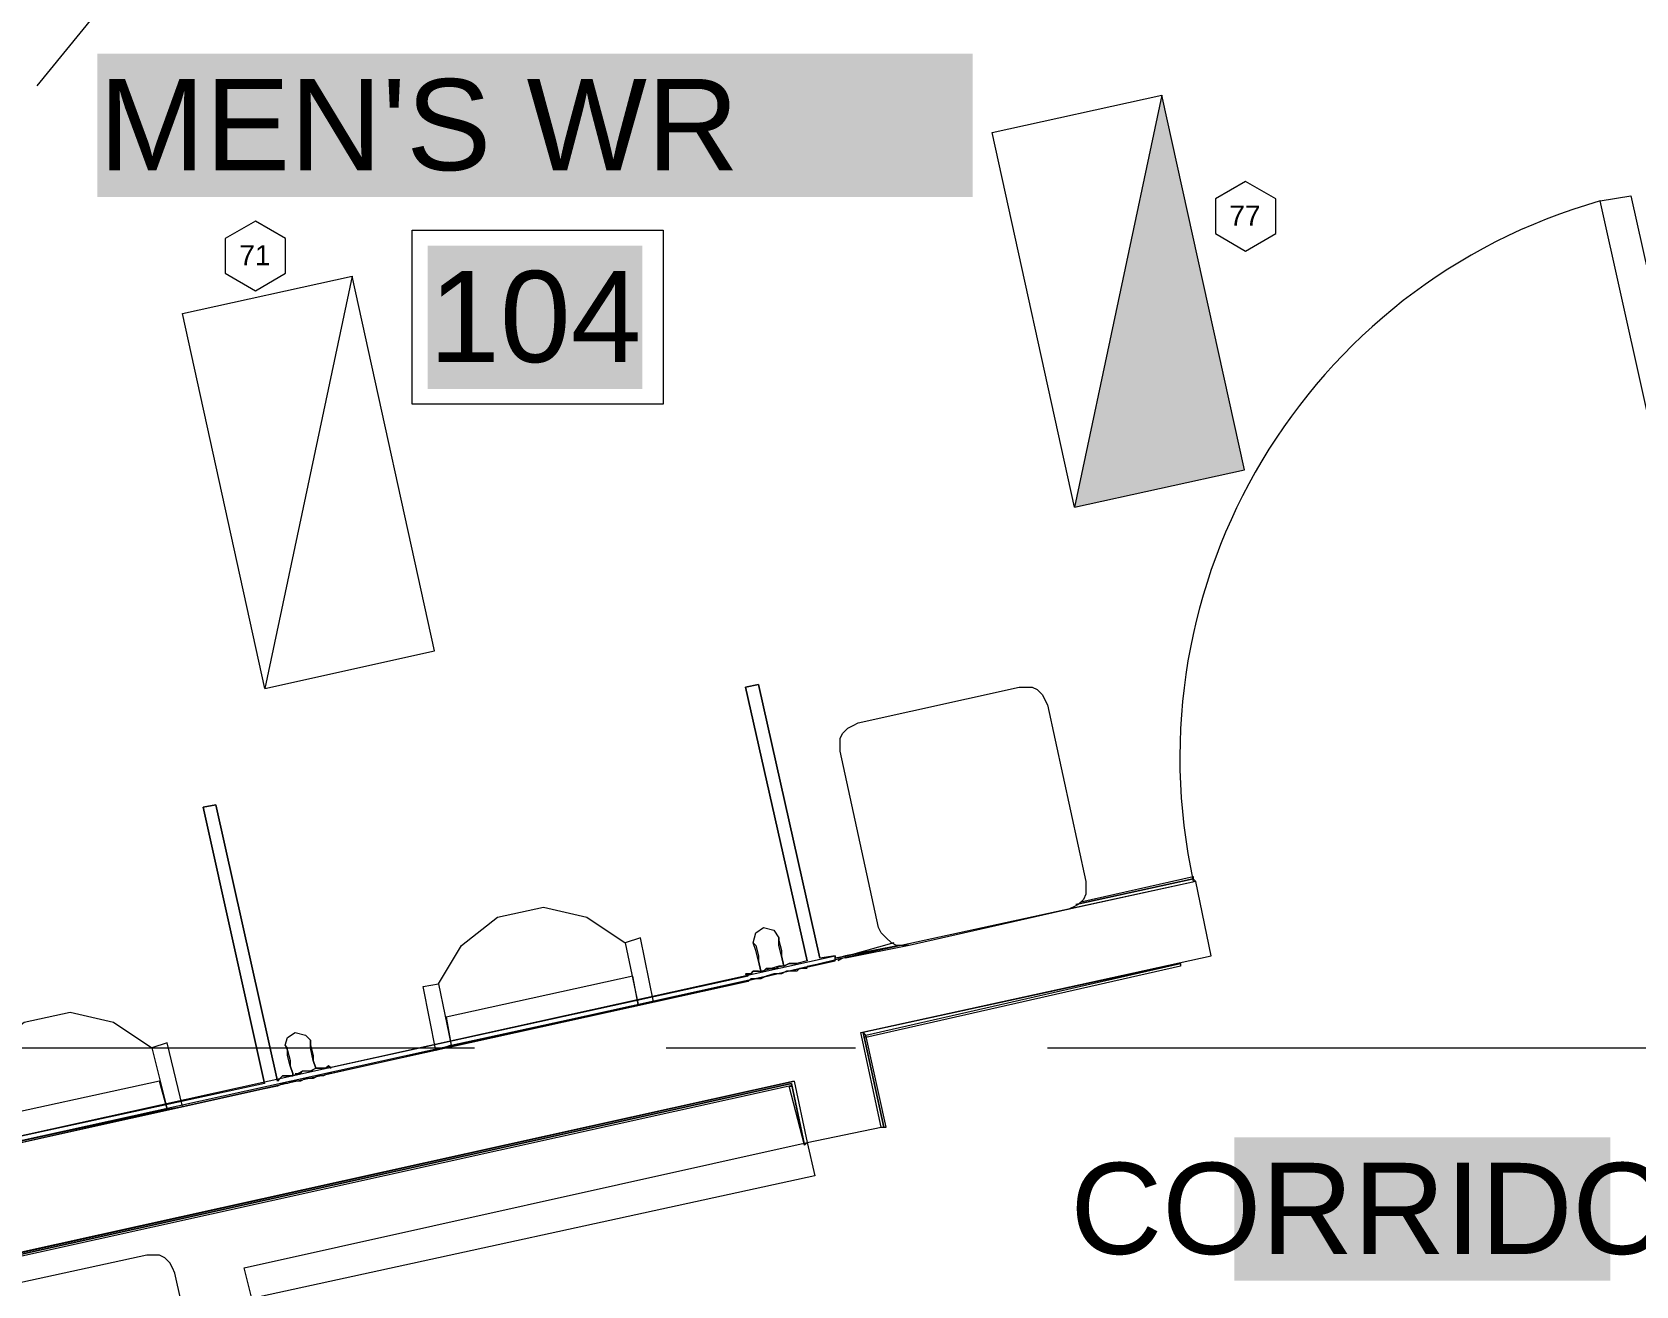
# Model space of a CAD drawing. Header units: inches. Extents: x 0.9 to 36.3, y 0.7 to 23.3.
# Drawn here: x 24.894 to 25.939, y 12.284 to 13.101 of the extents above; entities that cross this region are included whole.
import ezdxf

# ---------------------------------------------------------------- set-up
doc = ezdxf.new("R2010")
doc.units = ezdxf.units.IN
for name, color, linetype, lineweight, true_color in [('Blocks', 7, 'Continuous', 5, 0x9a9c7f), ('Boarder for name', 7, 'Continuous', 5, 0x777777), ('Doors', 7, 'Continuous', 5, 0xf2db9c), ('Lights', 7, 'Continuous', 5, 0xff0a0a), ('Numbering Lights', 1, 'Continuous', 0, 0xff0000), ('PDF_Geometry', 7, 'Continuous', 9, 0x777777)]:
    doc.layers.add(name, color=color, linetype=linetype, lineweight=lineweight, true_color=true_color)
doc.layers.add('PDF_Solid Fills', color=7, linetype='Continuous', true_color=0xffffff)
doc.layers.add('PDF_Text', color=7, linetype='Continuous')
doc.styles.add('PDF Arial', font='arial.ttf')
doc.styles.get("Standard").update_dxf_attribs({"font": 'arial.ttf'})

msp = doc.modelspace()

# ---------------------------------------------------------------- hatches: boundary and pattern name
at = {"layer": 'Lights', "linetype": 'ByBlock', "ltscale": 0.001, "transparency": 33554559}
h = msp.add_hatch(color=256, dxfattribs=at)
h.paths.add_polyline_path([(25.6302, 13.0601), (25.5733, 12.7916), (25.6839, 12.8159)])
h.paths.add_polyline_path([(24.7766, 12.5439), (24.7933, 12.5439), (24.7933, 12.5636), (24.7766, 12.5636)], flags=9)
h.paths.add_polyline_path([(25.6709, 12.9718), (25.6977, 12.9718), (25.6977, 12.9912), (25.6709, 12.9912)], flags=9)
h.paths.add_polyline_path([(25.0259, 12.9459), (25.0528, 12.9459), (25.0528, 12.9656), (25.0259, 12.9656)], flags=9)
h.paths.add_polyline_path([(25.0996, 13.5758), (25.1265, 13.5758), (25.1265, 13.5955), (25.0996, 13.5955)], flags=9)
h.paths.add_polyline_path([(24.8121, 13.5091), (24.8391, 13.5091), (24.8391, 13.5291), (24.8121, 13.5291)], flags=9)
h.paths.add_polyline_path([(24.7146, 12.769), (24.7415, 12.769), (24.7415, 12.7887), (24.7146, 12.7887)], flags=9)

# ---------------------------------------------------------------- linework, layer by layer
at = {"layer": 'Blocks', "linetype": 'ByBlock'}
for points in [[(25.4323, 12.6512), (25.5373, 12.6745), (25.5406, 12.6745), (25.5456, 12.6745), (25.549, 12.6728), (25.5523, 12.6695), (25.554, 12.6662), (25.5556, 12.6628), (25.5806, 12.5478), (25.5806, 12.5445), (25.5806, 12.5395), (25.579, 12.5362), (25.5756, 12.5328), (25.5723, 12.5312), (25.569, 12.5295), (25.4656, 12.5062), (25.4606, 12.5062), (25.4573, 12.5062), (25.454, 12.5078), (25.4506, 12.5112), (25.4473, 12.5145), (25.4456, 12.5178), (25.4206, 12.6328), (25.4206, 12.6362), (25.4206, 12.6412), (25.4223, 12.6445), (25.4256, 12.6478), (25.429, 12.6495)], [(25.299, 12.4695), (25.2906, 12.5112), (25.2806, 12.5078), (25.289, 12.4678)], [(25.289, 12.4678), (25.2856, 12.4862), (25.164, 12.4595), (25.1673, 12.4412)], [(25.1573, 12.4378), (25.149, 12.4795), (25.159, 12.4812), (25.1673, 12.4412)], [(24.9823, 12.3995), (24.9773, 12.4178), (24.8557, 12.3912), (24.859, 12.3728)]]:
    msp.add_lwpolyline(points, close=True, dxfattribs=at)
for points in [[(25.159, 12.4812), (25.174, 12.5062), (25.1973, 12.5245), (25.2273, 12.5312), (25.2556, 12.5245), (25.2806, 12.5078)], [(24.8507, 12.4128), (24.8657, 12.4378), (24.889, 12.4562), (24.919, 12.4628), (24.9473, 12.4562), (24.9723, 12.4395)], [(24.884, 12.1445), (24.999, 12.1695), (25.0023, 12.1712), (25.0056, 12.1728), (25.009, 12.1762), (25.0106, 12.1795), (25.0106, 12.1845), (25.0106, 12.1878), (24.9873, 12.2928), (24.9856, 12.2962), (24.984, 12.2995), (24.9807, 12.3028), (24.9773, 12.3045), (24.9723, 12.3045), (24.969, 12.3045), (24.854, 12.2795)]]:
    msp.add_lwpolyline(points, dxfattribs=at)
at = {"layer": 'Boarder for name', "linetype": 'ByBlock'}
msp.add_lwpolyline([(25.1418, 12.972), (25.3052, 12.972), (25.3052, 12.8587), (25.1418, 12.8587)], close=True, dxfattribs=at)
at = {"layer": 'Doors', "linetype": 'ByBlock'}
msp.add_lwpolyline([(24.9607, 13.1645), (24.934, 13.1111), (24.8973, 13.0661)], dxfattribs=at)
for points in [[(25.9973, 12.6245), (25.9156, 12.9911), (25.9356, 12.9945), (26.0173, 12.6295)], [(25.404, 12.3562), (25.0373, 12.2762), (25.0323, 12.2962), (25.399, 12.3778)]]:
    msp.add_lwpolyline(points, close=True, dxfattribs=at)
msp.add_arc((26.0191, 12.6284), 0.3772, 105.9277, 192.335, dxfattribs=at)
at = {"layer": 'Lights', "linetype": 'ByBlock'}
for points in [[(25.5733, 12.7916), (25.5196, 13.0357), (25.6302, 13.0601), (25.5733, 12.7916), (25.6839, 12.8159), (25.6302, 13.0601)], [(25.0459, 12.6736), (24.9921, 12.9178), (25.1027, 12.9421), (25.0459, 12.6736), (25.1564, 12.698), (25.1027, 12.9421)]]:
    msp.add_lwpolyline(points, dxfattribs=at)
at = {"layer": 'Numbering Lights', "linetype": 'ByBlock', "ltscale": 0.001}
for points in [[(25.6846, 13.0038), (25.665, 12.9925), (25.665, 12.9698), (25.6846, 12.9584), (25.7043, 12.9698), (25.7043, 12.9925)], [(25.0397, 12.978), (25.02, 12.9667), (25.02, 12.944), (25.0397, 12.9326), (25.0593, 12.944), (25.0593, 12.9667)]]:
    msp.add_lwpolyline(points, close=True, dxfattribs=at)
at = {"layer": 'PDF_Geometry', "linetype": 'ByBlock'}
for points in [[(24.5173, 13.3178), (24.7507, 12.2762), (24.7973, 12.2862), (25.3906, 12.4178), (25.399, 12.3778), (25.4473, 12.3878), (25.434, 12.4495), (25.6623, 12.4995), (25.6523, 12.5478), (25.4223, 12.4978), (25.374, 12.4862), (24.7823, 12.3545), (24.4307, 13.9394), (24.4623, 13.9478), (24.4423, 14.0378), (24.3507, 14.0178), (24.3707, 13.9261), (24.3823, 13.9294), (24.3823, 13.9278)], [(24.584, 13.4445), (24.5423, 13.4361), (24.7007, 12.7245), (24.7823, 12.3578), (24.7823, 12.3562), (25.4173, 12.4962), (25.4173, 12.4995), (25.4173, 12.4978)], [(25.389, 12.4162), (24.749, 12.2745), (24.749, 12.2728), (24.7473, 12.2728), (24.5157, 13.3178), (24.4557, 13.3045), (24.5273, 13.3211), (24.5257, 13.3328), (24.4523, 13.3178), (24.4557, 13.3045), (24.4523, 13.3178), (24.5007, 13.3278), (24.5007, 13.3295), (24.509, 13.3311), (24.5073, 13.3445), (24.509, 13.3445), (24.5107, 13.3311), (24.524, 13.3345)], [(25.3906, 12.4178), (24.7507, 12.2762), (24.5173, 13.3178), (24.749, 12.2745), (24.5173, 13.3178)], [(25.5773, 12.5345), (25.6506, 12.5512), (25.6506, 12.5495), (25.6523, 12.5478), (25.569, 12.5295)], [(25.364, 12.5078), (25.3656, 12.5145), (25.3706, 12.5178), (25.3773, 12.5162), (25.3806, 12.5112), (25.3806, 12.5095), (25.3823, 12.5028), (25.3823, 12.4995), (25.384, 12.4928), (25.3823, 12.4995), (25.3806, 12.5062), (25.3806, 12.5112)], [(25.4556, 12.5078), (25.4256, 12.4995), (25.4173, 12.4978), (25.424, 12.4995), (25.459, 12.5062), (25.424, 12.4995)], [(25.4656, 12.5062), (25.424, 12.4978), (25.424, 12.4995), (25.419, 12.4978)], [(25.0456, 12.4162), (24.784, 12.3595), (25.4173, 12.4995), (25.4073, 12.4978)], [(25.399, 12.4962), (25.3923, 12.4945)], [(25.4223, 12.4978), (25.419, 12.4962)], [(25.399, 12.4912), (25.394, 12.4912), (25.3923, 12.4895), (25.389, 12.4895), (25.3856, 12.4895), (25.3823, 12.4878), (25.3773, 12.4878), (25.3723, 12.4862), (25.369, 12.4845), (25.3656, 12.4845), (25.3623, 12.4845), (25.3606, 12.4828), (25.089, 12.4228), (25.0873, 12.4228), (25.084, 12.4212), (25.0806, 12.4212), (25.0773, 12.4195), (25.0723, 12.4195), (25.069, 12.4178), (25.064, 12.4178), (25.0606, 12.4162), (25.059, 12.4162), (25.0573, 12.4162), (25.054, 12.4145), (25.0456, 12.4128), (24.7823, 12.3545)], [(25.3606, 12.4862), (25.0873, 12.4262)], [(25.3673, 12.4895), (25.364, 12.4895), (25.3623, 12.4878), (25.3606, 12.4878), (25.359, 12.4878), (25.3606, 12.4878), (25.3623, 12.4878), (25.364, 12.4895), (25.3673, 12.4895), (25.369, 12.4895)], [(25.3923, 12.4945), (25.3923, 12.4945)], [(25.3923, 12.4945), (25.3923, 12.4945)], [(25.394, 12.4912), (25.394, 12.4912)], [(25.394, 12.4912), (25.394, 12.4912)], [(25.399, 12.4928), (25.4073, 12.4945)], [(25.399, 12.4928), (25.399, 12.4928)], [(25.4073, 12.4945), (25.4073, 12.4945)], [(25.4473, 12.3878), (25.449, 12.3878), (25.4506, 12.3878), (25.4373, 12.4478), (25.6423, 12.4945), (25.6423, 12.4928), (25.4373, 12.4462), (25.4373, 12.4478), (25.6423, 12.4945), (25.4356, 12.4495), (25.4373, 12.4478)], [(25.059, 12.4412), (25.0606, 12.4462), (25.0656, 12.4495), (25.0723, 12.4478), (25.0756, 12.4445), (25.0756, 12.4412), (25.0773, 12.4345), (25.0773, 12.4312), (25.079, 12.4262), (25.0773, 12.4312), (25.0756, 12.4395), (25.0756, 12.4428), (25.0756, 12.4445)], [(25.4356, 12.4495), (25.449, 12.3878), (25.4356, 12.4495)], [(24.6823, 12.4395), (25.1823, 12.4395)], [(25.3073, 12.4395), (25.4306, 12.4395)], [(25.5556, 12.4395), (26.0556, 12.4395)], [(25.064, 12.4212), (25.059, 12.4212), (25.0573, 12.4212), (25.0556, 12.4195), (25.0573, 12.4212), (25.059, 12.4212), (25.064, 12.4212), (25.064, 12.4228), (25.064, 12.4212), (25.059, 12.4212), (25.0573, 12.4212), (25.0556, 12.4195), (25.0573, 12.4212), (25.059, 12.4212), (25.064, 12.4212), (25.0673, 12.4228), (25.0706, 12.4245), (25.074, 12.4245), (25.0756, 12.4245), (25.0773, 12.4245)], [(25.0656, 12.4228), (25.0673, 12.4228), (25.069, 12.4228), (25.0706, 12.4245), (25.0756, 12.4245), (25.079, 12.4262), (25.084, 12.4262), (25.0856, 12.4262), (25.0873, 12.4278), (25.0856, 12.4262), (25.084, 12.4262), (25.079, 12.4262)], [(25.0556, 12.4195), (25.054, 12.4178)], [(25.0556, 12.4195), (25.0556, 12.4195)], [(25.0556, 12.4195), (25.0556, 12.4195)], [(25.399, 12.3778), (25.3973, 12.3762), (25.3873, 12.4145), (25.389, 12.4145), (25.389, 12.4162), (25.3973, 12.3762)], [(25.389, 12.4162), (25.3973, 12.3762), (25.389, 12.4162)], [(25.3973, 12.3762), (25.3973, 12.3762)]]:
    msp.add_lwpolyline(points, dxfattribs=at)
for points in [[(25.4073, 12.4978), (25.3673, 12.6762), (25.359, 12.6745), (25.399, 12.4962), (25.359, 12.6745), (25.3673, 12.6762)], [(25.054, 12.4178), (25.014, 12.5978), (25.0056, 12.5962), (25.0456, 12.4162), (25.0056, 12.5962), (25.014, 12.5978)], [(25.574, 12.5328), (25.6506, 12.5495)], [(25.369, 12.4895), (25.3673, 12.4962), (25.3656, 12.5028), (25.364, 12.5078), (25.3656, 12.5062), (25.3673, 12.4995), (25.3673, 12.4962)], [(25.3606, 12.4862), (25.359, 12.4878)], [(25.384, 12.4928), (25.3873, 12.4945), (25.3906, 12.4945), (25.3923, 12.4945), (25.3906, 12.4945), (25.3873, 12.4945)], [(24.9923, 12.4012), (24.9823, 12.4428), (24.9723, 12.4395), (24.9823, 12.3995)], [(25.064, 12.4228), (25.0623, 12.4278), (25.0606, 12.4345), (25.0606, 12.4395), (25.059, 12.4412), (25.0606, 12.4378), (25.0623, 12.4312), (25.0623, 12.4278)], [(25.079, 12.4262), (25.084, 12.4262), (25.0856, 12.4262), (25.0873, 12.4278), (25.0856, 12.4262), (25.084, 12.4262)], [(25.0873, 12.4278), (25.089, 12.4262)], [(24.7473, 12.2728), (24.749, 12.2728), (24.749, 12.2745), (25.389, 12.4162), (25.389, 12.4145), (25.3873, 12.4145)]]:
    msp.add_lwpolyline(points, close=True, dxfattribs=at)
msp.add_lwpolyline([(25.384, 12.4928), (25.3873, 12.4945), (25.3906, 12.4945), (25.3923, 12.4945), (25.3906, 12.4945), (25.3873, 12.4945), (25.384, 12.4928), (25.3806, 12.4928), (25.3756, 12.4912), (25.374, 12.4912), (25.3723, 12.4912), (25.3706, 12.4895), (25.369, 12.4895, 0.010637), (25.3756, 12.4912), (25.379, 12.4912), (25.3806, 12.4928), (25.3823, 12.4928)], format="xyb", dxfattribs=at)
at = {"layer": 'PDF_Solid Fills', "linetype": 'ByBlock', "transparency": 33554559}
for points in [[(24.9368, 12.9937), (25.5068, 12.9937), (24.9368, 13.087), (25.5068, 13.087)], [(25.1518, 12.8687), (25.2918, 12.8687), (25.1518, 12.962), (25.2918, 12.962)], [(25.6773, 12.2878), (25.9223, 12.2878), (25.6773, 12.3812), (25.9223, 12.3812)]]:
    msp.add_solid(points, dxfattribs=at)

# ---------------------------------------------------------------- texts
at = {"layer": 'Numbering Lights', "linetype": 'ByBlock', "ltscale": 0.001}
for s, p in [('77', (25.6741, 12.975)), ('71', (25.0292, 12.9492))]:
    msp.add_text(s, height=0.01309, dxfattribs=at).set_placement(p)
at = {"layer": 'PDF_Text', "linetype": 'ByBlock', "char_height": 0.05939, "attachment_point": 4, "style": 'PDF Arial'}
for s, insert in [("MEN'S WR", (24.9378, 13.0404)), ('104', (25.1528, 12.9154)), ('CORRIDOR', (25.5705, 12.3345))]:
    msp.add_mtext(s, dxfattribs=dict(at, insert=insert))

doc.saveas('drawing.dxf')
